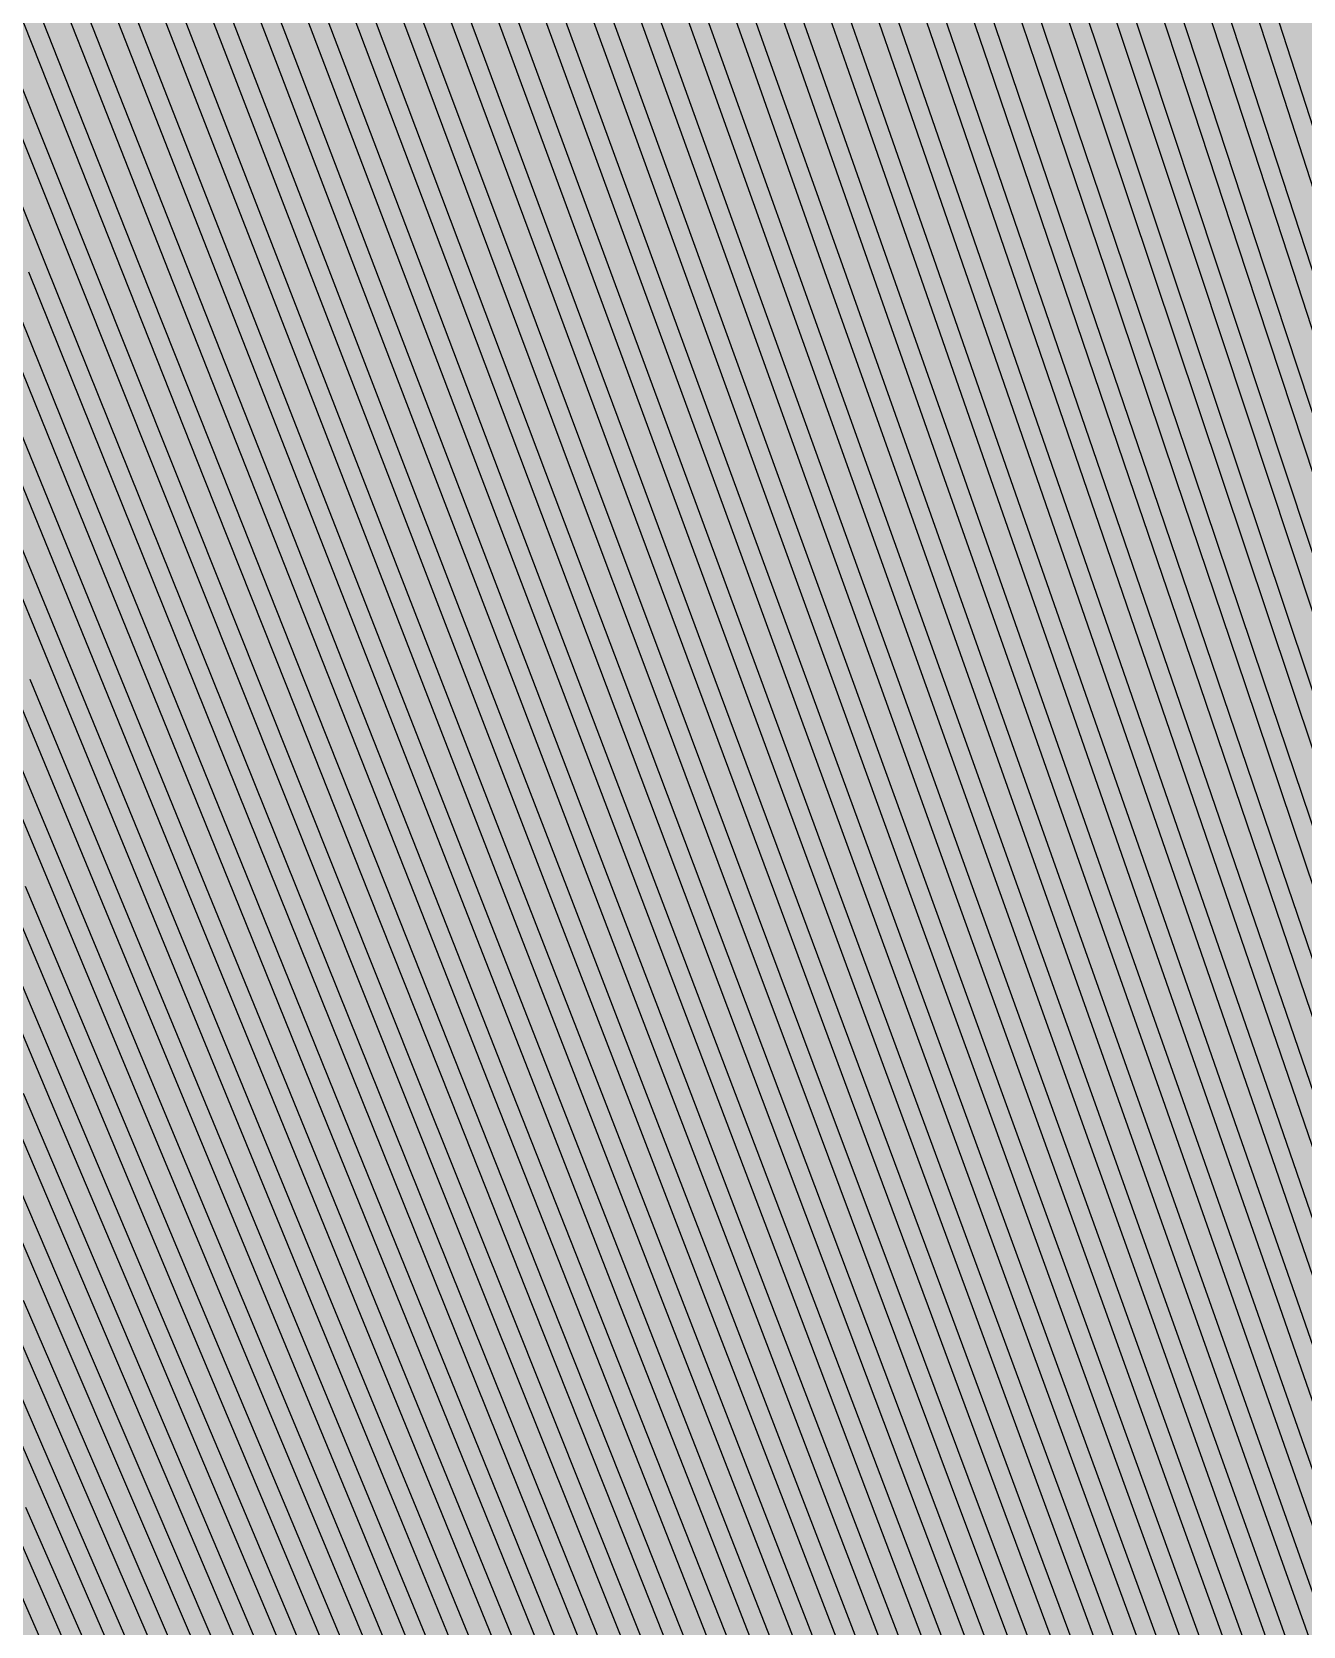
# Model space of a CAD drawing. Header units: metres. Extents: x -7231 to 10969, y -37556 to 1873.
# Drawn here: x 1142.6 to 1280.9, y -18454.5 to -18281.2 of the extents above; entities that cross this region are included whole.
import ezdxf

# ---------------------------------------------------------------- set-up
doc = ezdxf.new("R2010")
doc.units = ezdxf.units.M
for name, color, linetype in [('Metal1', 4, 'CONTINUOUS'), ('Metal2', 3, 'CONTINUOUS'), ('Polyimide', 7, 'CONTINUOUS')]:
    doc.layers.add(name, color=color, linetype=linetype)

msp = doc.modelspace()

# ---------------------------------------------------------------- hatches: boundary and pattern name
at = {"layer": 'Polyimide'}
msp.add_hatch(color=7, dxfattribs=at).paths.add_polyline_path([(4065.69, -468), (4066.67, -501.99), (4068.51, -535.99), (4071.41, -569.99), (4075.54, -603.99), (4081.04, -637.99), (4088.01, -671.99), (4096.52, -705.98), (4106.62, -739.98), (4118.33, -773.98), (4131.63, -807.98), (4146.49, -841.98), (4162.87, -875.98), (4180.68, -909.97), (4199.83, -943.97), (4220.22, -977.97), (4241.73, -1011.97), (4264.21, -1045.97), (4287.52, -1079.96), (4311.51, -1113.96), (4336.01, -1147.96), (4360.86, -1181.96), (4385.88, -1215.96), (4410.89, -1249.96), (4435.74, -1283.95), (4460.24, -1317.95), (4484.23, -1351.95), (4507.54, -1385.95), (4530.02, -1419.95), (4551.53, -1453.94), (4571.92, -1487.94), (4591.07, -1521.94), (4608.88, -1555.94), (4625.26, -1589.94), (4640.12, -1623.94), (4653.42, -1657.93), (4665.13, -1691.93), (4675.23, -1725.93), (4683.74, -1759.93), (4690.71, -1793.93), (4696.21, -1827.93), (4700.34, -1861.92), (4703.24, -1895.92), (4705.08, -1929.92), (4706.06, -1963.92), (4706.44, -1997.92), (4706.5, -2031.91), (4706.5, -4793.02), (4709.95, -4838.39), (4720.22, -4882.71), (4737.08, -4924.98), (4760.13, -4964.2), (4788.85, -4999.49), (4822.58, -5030.03), (4860.53, -5055.12), (4901.85, -5074.18), (4901.85, -5074.18), (4970.68, -5105.23), (5034.7, -5145.26), (5092.76, -5193.54), (5143.8, -5249.19), (5186.89, -5311.2), (5221.24, -5378.44), (5246.23, -5449.69), (5261.41, -5523.66), (5266.5, -5599), (5261.41, -5674.34), (5246.23, -5748.31), (5221.24, -5819.56), (5186.89, -5886.8), (5143.8, -5948.81), (5092.76, -6004.46), (5034.7, -6052.74), (4970.68, -6092.77), (4901.85, -6123.82), (4860.53, -6142.88), (4822.58, -6167.97), (4788.85, -6198.51), (4760.13, -6233.8), (4737.08, -6273.02), (4720.22, -6315.29), (4709.95, -6359.61), (4706.5, -6404.98), (4706.5, -9221.52), (4709.95, -9266.88), (4720.22, -9311.21), (4737.08, -9353.47), (4760.13, -9392.7), (4788.85, -9427.98), (4822.58, -9458.52), (4860.53, -9483.61), (4901.85, -9502.67), (4970.68, -9533.72), (5034.7, -9573.75), (5092.76, -9622.03), (5143.8, -9677.68), (5186.89, -9739.69), (5221.24, -9806.94), (5246.23, -9878.19), (5261.41, -9952.16), (5266.5, -10027.49), (5261.41, -10102.83), (5246.23, -10176.8), (5221.24, -10248.05), (5186.89, -10315.3), (5143.8, -10377.31), (5092.76, -10432.96), (5034.7, -10481.24), (4970.68, -10521.27), (4901.85, -10552.32), (4860.53, -10571.38), (4822.58, -10596.46), (4788.85, -10627), (4760.13, -10662.29), (4737.08, -10701.52), (4720.22, -10743.78), (4709.95, -10788.1), (4706.5, -10833.47), (4706.5, -13650.01), (4709.95, -13695.38), (4720.22, -13739.7), (4737.08, -13781.96), (4760.13, -13821.19), (4788.85, -13856.48), (4822.58, -13887.02), (4860.53, -13912.11), (4901.85, -13931.17), (4970.68, -13962.22), (5034.7, -14002.25), (5092.76, -14050.53), (5143.8, -14106.18), (5186.89, -14168.19), (5221.24, -14235.43), (5246.23, -14306.68), (5261.41, -14380.65), (5266.5, -14455.99), (5261.41, -14531.33), (5246.23, -14605.29), (5221.24, -14676.55), (5186.89, -14743.79), (5143.8, -14805.8), (5092.76, -14861.45), (5034.7, -14909.73), (4970.68, -14949.76), (4901.85, -14980.81), (4860.53, -14999.87), (4822.58, -15024.96), (4788.85, -15055.5), (4760.13, -15090.79), (4737.08, -15130.01), (4720.22, -15172.27), (4709.95, -15216.6), (4706.5, -15261.97), (4706.5, -15455.99), (4720.95, -15750.04), (4764.14, -16041.26), (4835.68, -16326.84), (4934.86, -16604.04), (5060.74, -16870.18), (5212.09, -17122.7), (5387.47, -17359.17), (5585.18, -17577.31), (5803.32, -17775.02), (6039.79, -17950.4), (6292.31, -18101.75), (6558.45, -18227.63), (6835.65, -18326.81), (7121.23, -18398.34), (7412.45, -18441.54), (7706.5, -18455.99), (9969.01, -18455.99), (10047.42, -18459.84), (10125.08, -18471.36), (10201.23, -18490.44), (10275.15, -18516.89), (10346.12, -18550.45), (10413.46, -18590.81), (10476.52, -18637.58), (10534.69, -18690.3), (10587.41, -18748.47), (10634.18, -18811.53), (10674.54, -18878.87), (10708.11, -18949.84), (10734.56, -19023.76), (10753.63, -19099.92), (10765.15, -19177.58), (10769.01, -19255.99), (10769.01, -20895.8), (10730.24, -20951.41), (10694.6, -21009.08), (10662.21, -21068.63), (10633.17, -21129.89), (10607.55, -21192.66), (10585.45, -21256.74), (10566.93, -21321.96), (10552.05, -21388.09), (10540.84, -21454.95), (10533.35, -21522.33), (10529.6, -21590.02), (10529.6, -21657.81), (10533.35, -21725.5), (10540.84, -21792.87), (10552.05, -21859.73), (10566.93, -21925.87), (10585.45, -21991.08), (10607.55, -22055.17), (10633.17, -22117.94), (10662.21, -22179.19), (10694.6, -22238.74), (10730.24, -22296.41), (10769.01, -22352.03), (10769.01, -32454.24), (10728.74, -32510.49), (10691.72, -32568.92), (10658.05, -32629.35), (10627.85, -32691.58), (10601.2, -32755.42), (10578.21, -32820.67), (10558.93, -32887.1), (10543.44, -32954.52), (10531.77, -33022.71), (10523.97, -33091.44), (10520.07, -33160.51), (10520.07, -33229.69), (10523.97, -33298.75), (10531.77, -33367.49), (10543.44, -33435.67), (10558.93, -33503.09), (10578.21, -33569.53), (10601.2, -33634.77), (10627.85, -33698.61), (10658.05, -33760.85), (10691.72, -33821.28), (10728.74, -33879.71), (10769.01, -33935.96), (10769.01, -36556), (10765.15, -36634.41), (10753.63, -36712.07), (10734.56, -36788.23), (10708.11, -36862.15), (10674.54, -36933.12), (10634.18, -37000.46), (10587.41, -37063.51), (10534.69, -37121.69), (10476.52, -37174.41), (10413.46, -37221.18), (10346.12, -37261.54), (10275.15, -37295.1), (10201.23, -37321.55), (10125.08, -37340.63), (10047.42, -37352.15), (9969.01, -37356), (-6231.01, -37356), (-6309.42, -37352.15), (-6387.08, -37340.63), (-6463.23, -37321.55), (-6537.15, -37295.1), (-6608.12, -37261.54), (-6675.46, -37221.18), (-6738.52, -37174.41), (-6796.69, -37121.69), (-6849.41, -37063.51), (-6896.18, -37000.46), (-6936.54, -36933.12), (-6970.11, -36862.15), (-6996.56, -36788.23), (-7015.63, -36712.07), (-7027.15, -36634.41), (-7031.01, -36556), (-7031.01, -33936), (-6990.74, -33879.75), (-6953.7, -33821.31), (-6920.03, -33760.88), (-6889.82, -33698.64), (-6863.18, -33634.8), (-6840.18, -33569.55), (-6820.9, -33503.11), (-6805.4, -33435.69), (-6793.74, -33367.49), (-6785.94, -33298.75), (-6782.03, -33229.68), (-6782.03, -33160.5), (-6785.94, -33091.43), (-6793.74, -33022.69), (-6805.4, -32954.5), (-6820.9, -32887.07), (-6840.18, -32820.63), (-6863.18, -32755.39), (-6889.82, -32691.54), (-6920.03, -32629.3), (-6953.7, -32568.87), (-6990.74, -32510.43), (-7031.01, -32454.18), (-7031.01, -22364.83), (-6990.74, -22308.58), (-6953.7, -22250.14), (-6920.03, -22189.71), (-6889.82, -22127.47), (-6863.18, -22063.62), (-6840.18, -21998.38), (-6820.9, -21931.94), (-6805.4, -21864.51), (-6793.74, -21796.32), (-6785.94, -21727.58), (-6782.03, -21658.51), (-6782.03, -21589.33), (-6785.94, -21520.26), (-6793.74, -21451.52), (-6805.4, -21383.32), (-6820.9, -21315.9), (-6840.18, -21249.46), (-6863.18, -21184.21), (-6889.82, -21120.37), (-6920.03, -21058.13), (-6953.7, -20997.7), (-6990.74, -20939.26), (-7031.01, -20883.01), (-7031.01, -19255.99), (-7027.15, -19177.58), (-7015.63, -19099.92), (-6996.56, -19023.76), (-6970.11, -18949.84), (-6936.54, -18878.87), (-6896.18, -18811.53), (-6849.41, -18748.47), (-6796.69, -18690.3), (-6738.52, -18637.58), (-6675.46, -18590.81), (-6608.12, -18550.45), (-6537.15, -18516.89), (-6463.23, -18490.44), (-6387.08, -18471.36), (-6309.42, -18459.84), (-6231.01, -18455.99), (-3968.5, -18455.99), (-3674.45, -18441.54), (-3383.23, -18398.34), (-3097.65, -18326.81), (-2820.45, -18227.63), (-2554.31, -18101.75), (-2301.79, -17950.4), (-2065.32, -17775.02), (-1847.18, -17577.31), (-1649.47, -17359.17), (-1474.09, -17122.7), (-1322.74, -16870.18), (-1196.86, -16604.04), (-1097.68, -16326.84), (-1026.14, -16041.26), (-982.95, -15750.04), (-968.5, -15455.99), (-968.5, -15261.97), (-971.95, -15216.6), (-982.22, -15172.27), (-999.08, -15130.01), (-1022.13, -15090.79), (-1050.85, -15055.5), (-1084.58, -15024.96), (-1122.53, -14999.87), (-1163.85, -14980.81), (-1232.68, -14949.76), (-1296.7, -14909.73), (-1354.76, -14861.45), (-1405.8, -14805.8), (-1448.89, -14743.79), (-1483.24, -14676.55), (-1508.23, -14605.29), (-1523.41, -14531.33), (-1528.5, -14455.99), (-1523.41, -14380.65), (-1508.23, -14306.68), (-1483.24, -14235.43), (-1448.89, -14168.19), (-1405.8, -14106.18), (-1354.76, -14050.53), (-1296.7, -14002.25), (-1232.68, -13962.22), (-1163.85, -13931.17), (-1122.53, -13912.11), (-1084.58, -13887.02), (-1050.85, -13856.48), (-1022.13, -13821.19), (-999.08, -13781.96), (-982.22, -13739.7), (-971.95, -13695.38), (-968.5, -13650.01), (-968.5, -12309.64), (-971.95, -12264.27), (-982.22, -12219.94), (-999.08, -12177.68), (-1022.13, -12138.46), (-1050.85, -12103.17), (-1084.58, -12072.63), (-1122.53, -12047.54), (-1163.85, -12028.48), (-1232.68, -11997.43), (-1296.7, -11957.4), (-1354.76, -11909.12), (-1405.8, -11853.47), (-1448.89, -11791.46), (-1483.24, -11724.22), (-1508.23, -11652.96), (-1523.41, -11579), (-1528.5, -11503.66), (-1523.41, -11428.32), (-1508.23, -11354.35), (-1483.24, -11283.1), (-1448.89, -11215.86), (-1405.8, -11153.85), (-1354.76, -11098.2), (-1296.7, -11049.92), (-1232.68, -11009.89), (-1163.85, -10978.84), (-1122.53, -10959.78), (-1084.58, -10934.69), (-1050.85, -10904.15), (-1022.13, -10868.86), (-999.08, -10829.63), (-982.22, -10787.37), (-971.95, -10743.05), (-968.5, -10697.68), (-968.5, -9357.31), (-971.95, -9311.94), (-982.22, -9267.62), (-999.08, -9225.35), (-1022.13, -9186.13), (-1050.85, -9150.84), (-1084.58, -9120.3), (-1122.53, -9095.21), (-1163.85, -9076.15), (-1163.85, -9076.15), (-1232.68, -9045.1), (-1296.7, -9005.07), (-1354.76, -8956.79), (-1405.8, -8901.14), (-1448.89, -8839.13), (-1483.24, -8771.89), (-1508.23, -8700.64), (-1523.41, -8626.67), (-1528.5, -8551.33), (-1523.41, -8475.99), (-1508.23, -8402.02), (-1483.24, -8330.77), (-1448.89, -8263.53), (-1405.8, -8201.52), (-1354.76, -8145.87), (-1296.7, -8097.59), (-1232.68, -8057.56), (-1163.85, -8026.51), (-1163.85, -8026.51), (-1122.53, -8007.45), (-1084.58, -7982.36), (-1050.85, -7951.82), (-1022.13, -7916.53), (-999.08, -7877.31), (-982.22, -7835.04), (-971.95, -7790.72), (-968.5, -7745.35), (-968.5, -6404.98), (-971.95, -6359.61), (-982.22, -6315.29), (-999.08, -6273.02), (-1022.13, -6233.8), (-1050.85, -6198.51), (-1084.58, -6167.97), (-1122.53, -6142.88), (-1163.85, -6123.82), (-1163.85, -6123.82), (-1232.68, -6092.77), (-1296.7, -6052.74), (-1354.76, -6004.46), (-1405.8, -5948.81), (-1448.89, -5886.8), (-1483.24, -5819.56), (-1508.23, -5748.31), (-1523.41, -5674.34), (-1528.5, -5599), (-1523.41, -5523.66), (-1508.23, -5449.69), (-1483.24, -5378.44), (-1448.89, -5311.2), (-1405.8, -5249.19), (-1354.76, -5193.54), (-1296.7, -5145.26), (-1232.68, -5105.23), (-1163.85, -5074.18), (-1163.85, -5074.18), (-1122.53, -5055.12), (-1084.58, -5030.03), (-1050.85, -4999.49), (-1022.13, -4964.2), (-999.08, -4924.98), (-982.22, -4882.71), (-971.95, -4838.39), (-968.5, -4793.02), (-968.5, -2031.91), (-968.44, -1997.92), (-968.06, -1963.92), (-967.05, -1929.92), (-965.18, -1895.92), (-962.22, -1861.92), (-958.01, -1827.93), (-952.41, -1793.93), (-945.31, -1759.93), (-936.64, -1725.93), (-926.35, -1691.93), (-914.43, -1657.93), (-900.88, -1623.94), (-885.74, -1589.94), (-869.05, -1555.94), (-850.91, -1521.94), (-831.4, -1487.94), (-810.63, -1453.94), (-788.72, -1419.95), (-765.82, -1385.95), (-742.07, -1351.95), (-717.63, -1317.95), (-692.67, -1283.95), (-667.36, -1249.96), (-641.88, -1215.96), (-616.39, -1181.96), (-591.08, -1147.96), (-566.12, -1113.96), (-541.68, -1079.96), (-517.93, -1045.97), (-495.03, -1011.97), (-473.12, -977.97), (-452.35, -943.97), (-432.84, -909.97), (-414.7, -875.98), (-398.01, -841.98), (-382.87, -807.98), (-369.32, -773.98), (-357.4, -739.98), (-347.11, -705.98), (-338.44, -671.99), (-331.34, -637.99), (-325.74, -603.99), (-321.53, -569.99), (-318.57, -535.99), (-316.7, -501.99), (-315.69, -468), (-315.31, -434), (-315.25, -400), (-315.25, 401), (-315.25, 451), (-315.25, 1644), (-270.25, 1644), (-270.03, 1637.13), (-269.35, 1630.29), (-268.23, 1623.52), (-266.67, 1616.82), (-264.68, 1610.25), (-262.26, 1603.82), (-259.42, 1597.56), (-256.18, 1591.5), (-252.55, 1585.67), (-248.55, 1580.08), (-244.19, 1574.77), (-239.5, 1569.75), (-234.48, 1565.06), (-229.17, 1560.7), (-223.58, 1556.7), (-217.75, 1553.07), (-211.69, 1549.83), (-205.43, 1546.99), (-199, 1544.57), (-192.43, 1542.58), (-185.73, 1541.02), (-178.96, 1539.9), (-172.12, 1539.22), (-165.25, 1539), (-158.38, 1539.22), (-151.54, 1539.9), (-144.77, 1541.02), (-138.07, 1542.58), (-131.5, 1544.57), (-125.07, 1546.99), (-118.81, 1549.83), (-112.75, 1553.07), (-106.92, 1556.7), (-101.33, 1560.7), (-96.02, 1565.06), (-91, 1569.75), (-86.31, 1574.77), (-81.95, 1580.08), (-77.95, 1585.67), (-74.32, 1591.5), (-71.08, 1597.56), (-68.24, 1603.82), (-65.82, 1610.25), (-63.83, 1616.82), (-62.27, 1623.52), (-61.15, 1630.29), (-60.47, 1637.13), (-60.25, 1644), (1853, 1644), (1853, 1573), (3815.25, 1573), (3815.46, 1579.54), (3816.11, 1586.05), (3817.17, 1592.51), (3818.66, 1598.88), (3820.56, 1605.14), (3822.86, 1611.27), (3825.56, 1617.23), (3828.65, 1623), (3832.1, 1628.56), (3835.91, 1633.88), (3840.07, 1638.93), (3844.54, 1643.71), (3849.32, 1648.18), (3854.37, 1652.34), (3859.69, 1656.15), (3865.25, 1659.6), (3871.02, 1662.69), (3876.98, 1665.39), (3883.11, 1667.69), (3889.37, 1669.59), (3895.74, 1671.08), (3902.2, 1672.14), (3908.71, 1672.79), (3915.25, 1673), (3921.79, 1672.79), (3928.3, 1672.14), (3934.76, 1671.08), (3941.13, 1669.59), (3947.39, 1667.69), (3953.52, 1665.39), (3959.48, 1662.69), (3965.25, 1659.6), (3970.81, 1656.15), (3976.13, 1652.34), (3981.18, 1648.18), (3985.96, 1643.71), (3990.43, 1638.93), (3994.59, 1633.88), (3998.4, 1628.56), (4001.85, 1623), (4004.94, 1617.23), (4007.64, 1611.27), (4009.94, 1605.14), (4011.84, 1598.88), (4013.33, 1592.51), (4014.39, 1586.05), (4015.04, 1579.54), (4015.25, 1573), (4065.25, 1573), (4065.25, 451), (4065.25, 401), (4065.25, -400), (4065.31, -434), (4065.69, -468)])

# ---------------------------------------------------------------- linework, layer by layer
at = {"layer": 'Metal1'}
for points in [[(1312.61, -18464.76), (1305.01, -18442.26), (1297.42, -18419.76), (1289.82, -18397.26), (1282.22, -18374.76), (1274.63, -18352.26), (1267.03, -18329.76), (1259.44, -18307.25), (1251.84, -18284.75), (1244.24, -18262.25), (1236.65, -18239.75), (1229.05, -18217.25), (1221.46, -18194.75), (1213.86, -18172.25), (1206.26, -18149.75), (1198.67, -18127.25), (1191.07, -18104.75), (1183.47, -18082.25), (1175.88, -18059.75), (1168.28, -18037.25), (1160.69, -18014.75), (1153.09, -17992.25), (1145.49, -17969.74), (1137.9, -17947.24)], [(1139.79, -17946.6), (1147.39, -17969.11), (1154.99, -17991.61), (1162.58, -18014.11), (1170.18, -18036.61), (1177.77, -18059.11), (1185.37, -18081.61), (1192.97, -18104.11), (1200.56, -18126.61), (1208.16, -18149.11), (1215.75, -18171.61), (1223.35, -18194.11), (1230.95, -18216.61), (1238.54, -18239.11), (1246.14, -18261.61), (1253.74, -18284.11), (1261.33, -18306.62), (1268.93, -18329.12), (1276.52, -18351.62), (1284.12, -18374.12), (1291.72, -18396.62), (1299.31, -18419.12), (1306.91, -18441.62), (1314.5, -18464.12)], [(1135.29, -17969.1), (1143.02, -17991.6), (1150.74, -18014.1), (1158.46, -18036.6), (1166.19, -18059.1), (1173.91, -18081.6), (1181.63, -18104.1), (1189.36, -18126.61), (1197.08, -18149.11), (1204.8, -18171.61), (1212.53, -18194.11), (1220.25, -18216.61), (1227.97, -18239.11), (1235.7, -18261.61), (1243.42, -18284.11), (1251.14, -18306.61), (1258.87, -18329.11), (1266.59, -18351.61), (1274.31, -18374.11), (1282.04, -18396.61), (1289.76, -18419.11), (1297.48, -18441.61), (1305.21, -18464.12)], [(1303.31, -18464.76), (1295.59, -18442.26), (1287.87, -18419.76), (1280.14, -18397.26), (1272.42, -18374.76), (1264.7, -18352.26), (1256.98, -18329.76), (1249.25, -18307.26), (1241.53, -18284.76), (1233.81, -18262.26), (1226.08, -18239.76), (1218.36, -18217.26), (1210.64, -18194.76), (1202.91, -18172.26), (1195.19, -18149.76), (1187.47, -18127.25), (1179.74, -18104.75), (1172.02, -18082.25), (1164.3, -18059.75), (1156.57, -18037.25), (1148.85, -18014.75), (1141.13, -17992.25)], [(1321.9, -18464.75), (1314.43, -18442.25), (1306.97, -18419.75), (1299.5, -18397.25), (1292.03, -18374.75), (1284.56, -18352.25), (1277.09, -18329.75), (1269.62, -18307.25), (1262.15, -18284.75), (1254.68, -18262.25), (1247.21, -18239.75), (1239.74, -18217.25), (1232.28, -18194.75), (1224.81, -18172.25), (1217.34, -18149.75), (1209.87, -18127.24), (1202.4, -18104.74), (1194.93, -18082.24), (1187.46, -18059.74), (1179.99, -18037.24), (1172.52, -18014.74), (1165.05, -17992.24)], [(1331.2, -18464.75), (1323.86, -18442.25), (1316.51, -18419.75), (1309.17, -18397.25), (1301.83, -18374.75), (1294.49, -18352.25), (1287.15, -18329.75), (1279.81, -18307.25), (1272.46, -18284.74), (1265.12, -18262.24), (1257.78, -18239.74), (1250.44, -18217.24), (1243.1, -18194.74), (1235.75, -18172.24), (1228.41, -18149.74), (1221.07, -18127.24), (1213.73, -18104.74), (1206.39, -18082.24), (1199.04, -18059.74), (1191.7, -18037.24), (1184.36, -18014.74), (1177.02, -17992.24)], [(1294.02, -18464.77), (1286.17, -18442.27), (1278.32, -18419.77), (1270.47, -18397.27), (1262.62, -18374.77), (1254.77, -18352.27), (1246.92, -18329.77), (1239.07, -18307.26), (1231.22, -18284.76), (1223.37, -18262.26), (1215.52, -18239.76), (1207.67, -18217.26), (1199.82, -18194.76), (1191.97, -18172.26), (1184.11, -18149.76), (1176.26, -18127.26), (1168.41, -18104.76), (1160.56, -18082.26), (1152.71, -18059.76), (1144.86, -18037.26), (1137.01, -18014.76)], [(1138.9, -18014.1), (1146.75, -18036.6), (1154.6, -18059.1), (1162.45, -18081.6), (1170.3, -18104.1), (1178.15, -18126.6), (1186, -18149.1), (1193.85, -18171.6), (1201.7, -18194.1), (1209.55, -18216.6), (1217.4, -18239.1), (1225.25, -18261.6), (1233.11, -18284.11), (1240.96, -18306.61), (1248.81, -18329.11), (1256.66, -18351.61), (1264.51, -18374.11), (1272.36, -18396.61), (1280.21, -18419.11), (1288.06, -18441.61), (1295.91, -18464.11)], [(1174.42, -18014.11), (1181.89, -18036.61), (1189.36, -18059.11), (1196.83, -18081.61), (1204.3, -18104.11), (1211.77, -18126.61), (1219.24, -18149.12), (1226.7, -18171.62), (1234.17, -18194.12), (1241.64, -18216.62), (1249.11, -18239.12), (1256.58, -18261.62), (1264.05, -18284.12), (1271.52, -18306.62), (1278.99, -18329.12), (1286.46, -18351.62), (1293.93, -18374.12), (1301.39, -18396.62), (1308.86, -18419.12), (1316.33, -18441.62), (1323.8, -18464.12)], [(1186.26, -18014.12), (1193.6, -18036.62), (1200.95, -18059.12), (1208.29, -18081.62), (1215.63, -18104.12), (1222.97, -18126.62), (1230.31, -18149.12), (1237.66, -18171.62), (1245, -18194.12), (1252.34, -18216.62), (1259.68, -18239.12), (1267.02, -18261.62), (1274.36, -18284.12), (1281.71, -18306.62), (1289.05, -18329.13), (1296.39, -18351.63), (1303.73, -18374.13), (1311.07, -18396.63), (1318.42, -18419.13), (1325.76, -18441.63), (1333.1, -18464.13)], [(1135.04, -18036.59), (1143.02, -18059.09), (1150.99, -18081.59), (1158.97, -18104.09), (1166.95, -18126.6), (1174.93, -18149.1), (1182.9, -18171.6), (1190.88, -18194.1), (1198.86, -18216.6), (1206.84, -18239.1), (1214.81, -18261.6), (1222.79, -18284.1), (1230.77, -18306.6), (1238.75, -18329.1), (1246.72, -18351.6), (1254.7, -18374.1), (1262.68, -18396.6), (1270.66, -18419.1), (1278.63, -18441.61), (1286.61, -18464.11)], [(1284.73, -18464.77), (1276.75, -18442.27), (1268.77, -18419.77), (1260.79, -18397.27), (1252.82, -18374.77), (1244.84, -18352.27), (1236.86, -18329.77), (1228.88, -18307.27), (1220.91, -18284.77), (1212.93, -18262.27), (1204.95, -18239.77), (1196.97, -18217.27), (1189, -18194.77), (1181.02, -18172.27), (1173.04, -18149.76), (1165.06, -18127.26), (1157.09, -18104.76), (1149.11, -18082.26), (1141.13, -18059.76)], [(1275.43, -18464.78), (1267.33, -18442.28), (1259.22, -18419.78), (1251.12, -18397.28), (1243.01, -18374.78), (1234.91, -18352.28), (1226.8, -18329.77), (1218.7, -18307.27), (1210.59, -18284.77), (1202.49, -18262.27), (1194.38, -18239.77), (1186.28, -18217.27), (1178.18, -18194.77), (1170.07, -18172.27), (1161.97, -18149.77), (1153.86, -18127.27), (1145.76, -18104.77), (1137.65, -18082.27)], [(1139.53, -18081.59), (1147.64, -18104.09), (1155.74, -18126.59), (1163.85, -18149.09), (1171.95, -18171.59), (1180.06, -18194.09), (1188.16, -18216.59), (1196.27, -18239.09), (1204.37, -18261.59), (1212.48, -18284.1), (1220.58, -18306.6), (1228.68, -18329.1), (1236.79, -18351.6), (1244.89, -18374.1), (1253, -18396.6), (1261.1, -18419.1), (1269.21, -18441.6), (1277.31, -18464.1)], [(1266.14, -18464.78), (1257.91, -18442.28), (1249.67, -18419.78), (1241.44, -18397.28), (1233.21, -18374.78), (1224.98, -18352.28), (1216.75, -18329.78), (1208.51, -18307.28), (1200.28, -18284.78), (1192.05, -18262.28), (1183.82, -18239.78), (1175.59, -18217.28), (1167.36, -18194.78), (1159.12, -18172.27), (1150.89, -18149.77), (1142.66, -18127.27), (1134.43, -18104.77)], [(1136.31, -18104.09), (1144.54, -18126.59), (1152.77, -18149.09), (1161, -18171.59), (1169.23, -18194.09), (1177.47, -18216.59), (1185.7, -18239.09), (1193.93, -18261.59), (1202.16, -18284.09), (1210.39, -18306.59), (1218.62, -18329.09), (1226.86, -18351.59), (1235.09, -18374.09), (1243.32, -18396.59), (1251.55, -18419.09), (1259.78, -18441.6), (1268.02, -18464.1)], [(1256.84, -18464.79), (1248.48, -18442.29), (1240.12, -18419.79), (1231.77, -18397.29), (1223.41, -18374.79), (1215.05, -18352.28), (1206.69, -18329.78), (1198.33, -18307.28), (1189.97, -18284.78), (1181.61, -18262.28), (1173.25, -18239.78), (1164.89, -18217.28), (1156.54, -18194.78), (1148.18, -18172.28), (1139.82, -18149.78)], [(1141.69, -18149.08), (1150.05, -18171.58), (1158.41, -18194.08), (1166.77, -18216.58), (1175.13, -18239.08), (1183.49, -18261.59), (1191.85, -18284.09), (1200.2, -18306.59), (1208.56, -18329.09), (1216.92, -18351.59), (1225.28, -18374.09), (1233.64, -18396.59), (1242, -18419.09), (1250.36, -18441.59), (1258.72, -18464.09)], [(1247.55, -18464.79), (1239.06, -18442.29), (1230.58, -18419.79), (1222.09, -18397.29), (1213.6, -18374.79), (1205.12, -18352.29), (1196.63, -18329.79), (1188.15, -18307.29), (1179.66, -18284.79), (1171.17, -18262.29), (1162.69, -18239.79), (1154.2, -18217.29), (1145.72, -18194.78), (1137.23, -18172.28)], [(1139.1, -18171.58), (1147.59, -18194.08), (1156.07, -18216.58), (1164.56, -18239.08), (1173.04, -18261.58), (1181.53, -18284.08), (1190.02, -18306.58), (1198.5, -18329.08), (1206.99, -18351.58), (1215.48, -18374.08), (1223.96, -18396.58), (1232.45, -18419.09), (1240.93, -18441.59), (1249.42, -18464.09)], [(1238.25, -18464.8), (1229.64, -18442.3), (1221.03, -18419.8), (1212.41, -18397.3), (1203.8, -18374.79), (1195.19, -18352.29), (1186.57, -18329.79), (1177.96, -18307.29), (1169.35, -18284.79), (1160.74, -18262.29), (1152.12, -18239.79), (1143.51, -18217.29), (1134.9, -18194.79)], [(1136.76, -18194.07), (1145.38, -18216.57), (1153.99, -18239.08), (1162.6, -18261.58), (1171.22, -18284.08), (1179.83, -18306.58), (1188.44, -18329.08), (1197.06, -18351.58), (1205.67, -18374.08), (1214.28, -18396.58), (1222.9, -18419.08), (1231.51, -18441.58), (1240.12, -18464.08)], [(1134.68, -18216.57), (1143.42, -18239.07), (1152.16, -18261.57), (1160.9, -18284.07), (1169.64, -18306.57), (1178.38, -18329.07), (1187.12, -18351.57), (1195.86, -18374.08), (1204.6, -18396.58), (1213.34, -18419.08), (1222.08, -18441.58), (1230.82, -18464.08)], [(1228.96, -18464.8), (1220.22, -18442.3), (1211.48, -18419.8), (1202.74, -18397.3), (1194, -18374.8), (1185.26, -18352.3), (1176.52, -18329.8), (1167.78, -18307.3), (1159.04, -18284.8), (1150.3, -18262.3), (1141.56, -18239.8)], [(1141.72, -18261.57), (1150.59, -18284.07), (1159.45, -18306.57), (1168.32, -18329.07), (1177.19, -18351.57), (1186.06, -18374.07), (1194.92, -18396.57), (1203.79, -18419.07), (1212.66, -18441.57), (1221.53, -18464.07)], [(1219.66, -18464.81), (1210.8, -18442.31), (1201.93, -18419.81), (1193.06, -18397.3), (1184.2, -18374.8), (1175.33, -18352.3), (1166.46, -18329.8), (1157.59, -18307.3), (1148.73, -18284.8), (1139.86, -18262.3)], [(1140.27, -18284.06), (1149.27, -18306.56), (1158.26, -18329.06), (1167.25, -18351.57), (1176.25, -18374.07), (1185.24, -18396.57), (1194.24, -18419.07), (1203.23, -18441.57), (1212.23, -18464.07)], [(1210.37, -18464.81), (1201.38, -18442.31), (1192.38, -18419.81), (1183.39, -18397.31), (1174.39, -18374.81), (1165.4, -18352.31), (1156.4, -18329.81), (1147.41, -18307.31), (1138.41, -18284.81)], [(1139.08, -18306.56), (1148.2, -18329.06), (1157.32, -18351.56), (1166.44, -18374.06), (1175.56, -18396.56), (1184.69, -18419.06), (1193.81, -18441.56), (1202.93, -18464.06), (1212.05, -18486.56), (1221.17, -18509.07), (1230.29, -18531.57), (1239.42, -18554.07), (1248.54, -18576.57), (1257.66, -18599.07), (1266.78, -18621.57), (1275.9, -18644.07), (1285.03, -18666.57), (1290.78, -18680.78), (1294.92, -18698.29), (1295.29, -18702.89), (1295.64, -18711.91), (1296.01, -18720.96), (1296.75, -19211.94), (1296.75, -30143.72)], [(1293.25, -30142.27), (1293.25, -19211.94), (1293.99, -18721), (1293.64, -18711.99), (1293.29, -18703.01), (1292.94, -18698.6), (1288.87, -18681.38), (1283.17, -18667.32), (1274.05, -18644.82), (1264.93, -18622.32), (1255.81, -18599.82), (1246.68, -18577.32), (1237.56, -18554.82), (1228.44, -18532.32), (1219.32, -18509.82), (1210.2, -18487.32), (1201.08, -18464.82), (1191.95, -18442.31), (1182.83, -18419.81), (1173.71, -18397.31), (1164.59, -18374.81), (1155.47, -18352.31), (1146.35, -18329.81), (1137.22, -18307.31)], [(1138.14, -18329.06), (1147.39, -18351.56), (1156.64, -18374.06), (1165.89, -18396.56), (1175.13, -18419.06), (1184.38, -18441.56), (1193.63, -18464.06), (1202.88, -18486.56), (1212.13, -18509.06), (1221.38, -18531.56), (1230.63, -18554.06), (1239.88, -18576.56), (1249.12, -18599.06), (1258.37, -18621.56), (1267.62, -18644.07), (1276.87, -18666.57), (1282.72, -18680.79), (1286.91, -18698.29), (1287.28, -18702.89), (1287.64, -18711.91), (1288.01, -18720.96), (1288.75, -19211.94), (1288.75, -30135.72)], [(1285.25, -30134.27), (1285.25, -19211.94), (1285.99, -18721), (1285.64, -18711.99), (1285.28, -18703.01), (1284.93, -18698.6), (1280.81, -18681.4), (1275.02, -18667.33), (1265.77, -18644.83), (1256.52, -18622.32), (1247.28, -18599.82), (1238.03, -18577.32), (1228.78, -18554.82), (1219.53, -18532.32), (1210.28, -18509.82), (1201.03, -18487.32), (1191.78, -18464.82), (1182.53, -18442.32), (1173.28, -18419.82), (1164.04, -18397.32), (1154.79, -18374.82), (1145.54, -18352.32), (1136.29, -18329.82)], [(1137.45, -18351.55), (1146.83, -18374.05), (1156.21, -18396.55), (1165.58, -18419.05), (1174.96, -18441.55), (1184.33, -18464.06), (1193.71, -18486.56), (1203.09, -18509.06), (1212.46, -18531.56), (1221.84, -18554.06), (1231.21, -18576.56), (1240.59, -18599.06), (1249.97, -18621.56), (1259.34, -18644.06), (1268.72, -18666.56), (1274.65, -18680.8), (1278.89, -18698.29), (1279.27, -18702.89), (1279.63, -18711.91), (1280.01, -18720.96), (1280.75, -19211.94), (1280.75, -30127.72)], [(1277.25, -30126.27), (1277.25, -19211.94), (1277.99, -18721), (1277.63, -18711.99), (1277.27, -18703.01), (1276.91, -18698.61), (1272.74, -18681.42), (1266.87, -18667.33), (1257.5, -18644.83), (1248.12, -18622.33), (1238.74, -18599.83), (1229.37, -18577.33), (1219.99, -18554.83), (1210.62, -18532.33), (1201.24, -18509.83), (1191.86, -18487.33), (1182.49, -18464.82), (1173.11, -18442.32), (1163.74, -18419.82), (1154.36, -18397.32), (1144.98, -18374.82), (1135.61, -18352.32)], [(1137.02, -18374.05), (1146.53, -18396.55), (1156.03, -18419.05), (1165.53, -18441.55), (1175.04, -18464.05), (1184.54, -18486.55), (1194.04, -18509.05), (1203.55, -18531.55), (1213.05, -18554.05), (1222.55, -18576.55), (1232.05, -18599.05), (1241.56, -18621.56), (1251.06, -18644.06), (1260.56, -18666.56), (1266.58, -18680.81), (1270.88, -18698.29), (1271.26, -18702.89), (1271.63, -18711.91), (1272.01, -18720.96), (1272.75, -19211.94), (1272.75, -30119.72)], [(1269.25, -30118.27), (1269.25, -19211.94), (1269.99, -18721), (1269.63, -18711.99), (1269.26, -18703.01), (1268.9, -18698.61), (1264.68, -18681.44), (1258.72, -18667.34), (1249.22, -18644.83), (1239.72, -18622.33), (1230.21, -18599.83), (1220.71, -18577.33), (1211.21, -18554.83), (1201.7, -18532.33), (1192.2, -18509.83), (1182.7, -18487.33), (1173.19, -18464.83), (1163.69, -18442.33), (1154.19, -18419.83), (1144.68, -18397.33), (1135.18, -18374.83)], [(1136.85, -18396.54), (1146.48, -18419.05), (1156.11, -18441.55), (1165.74, -18464.05), (1175.37, -18486.55), (1185, -18509.05), (1194.63, -18531.55), (1204.26, -18554.05), (1213.89, -18576.55), (1223.52, -18599.05), (1233.15, -18621.55), (1242.78, -18644.05), (1252.41, -18666.55), (1258.52, -18680.82), (1262.86, -18698.28), (1263.25, -18702.88), (1263.62, -18711.91), (1264.01, -18720.96), (1264.75, -19211.94), (1264.75, -30111.72)], [(1261.25, -30110.27), (1261.25, -19211.94), (1261.99, -18721), (1261.62, -18711.99), (1261.25, -18703.01), (1260.88, -18698.61), (1256.62, -18681.46), (1250.57, -18667.34), (1240.94, -18644.84), (1231.31, -18622.34), (1221.68, -18599.84), (1212.05, -18577.34), (1202.42, -18554.84), (1192.79, -18532.34), (1183.16, -18509.83), (1173.53, -18487.33), (1163.9, -18464.83), (1154.27, -18442.33), (1144.64, -18419.83), (1135.01, -18397.33)], [(1136.93, -18419.04), (1146.68, -18441.54), (1156.44, -18464.04), (1166.2, -18486.54), (1175.95, -18509.04), (1185.71, -18531.54), (1195.47, -18554.04), (1205.23, -18576.55), (1214.98, -18599.05), (1224.74, -18621.55), (1234.5, -18644.05), (1244.26, -18666.55), (1250.45, -18680.84), (1254.85, -18698.28), (1255.24, -18702.88), (1255.62, -18711.91), (1256.01, -18720.96), (1256.75, -19211.94), (1256.75, -30103.72)], [(1253.25, -30102.27), (1253.25, -19211.94), (1253.99, -18721), (1253.62, -18711.99), (1253.24, -18703.01), (1252.87, -18698.61), (1248.55, -18681.48), (1242.42, -18667.34), (1232.66, -18644.84), (1222.91, -18622.34), (1213.15, -18599.84), (1203.39, -18577.34), (1193.63, -18554.84), (1183.88, -18532.34), (1174.12, -18509.84), (1164.36, -18487.34), (1154.6, -18464.84), (1144.85, -18442.34), (1135.09, -18419.84)], [(1137.26, -18441.54), (1147.14, -18464.04), (1157.03, -18486.54), (1166.91, -18509.04), (1176.8, -18531.54), (1186.68, -18554.04), (1196.56, -18576.54), (1206.45, -18599.04), (1216.33, -18621.54), (1226.22, -18644.04), (1236.1, -18666.54), (1242.39, -18680.85), (1246.83, -18698.28), (1247.23, -18702.88), (1247.61, -18711.9), (1248.01, -18720.96), (1248.75, -19211.94), (1248.75, -30095.72)]]:
    msp.add_lwpolyline(points, dxfattribs=at)
at = {"layer": 'Metal2'}
for points in [[(1307.96, -18464.76), (1300.3, -18442.26), (1292.64, -18419.76), (1284.98, -18397.26), (1277.32, -18374.76), (1269.66, -18352.26), (1262, -18329.76), (1254.34, -18307.26), (1246.68, -18284.76), (1239.02, -18262.26), (1231.36, -18239.76), (1223.71, -18217.25), (1216.05, -18194.75), (1208.39, -18172.25), (1200.73, -18149.75), (1193.07, -18127.25), (1185.41, -18104.75), (1177.75, -18082.25), (1170.09, -18059.75), (1162.43, -18037.25), (1154.77, -18014.75), (1147.11, -17992.25), (1139.45, -17969.75)], [(1141.34, -17969.1), (1149, -17991.6), (1156.66, -18014.1), (1164.32, -18036.6), (1171.98, -18059.11), (1179.64, -18081.61), (1187.3, -18104.11), (1194.96, -18126.61), (1202.62, -18149.11), (1210.28, -18171.61), (1217.94, -18194.11), (1225.6, -18216.61), (1233.26, -18239.11), (1240.92, -18261.61), (1248.58, -18284.11), (1256.24, -18306.61), (1263.9, -18329.11), (1271.56, -18351.61), (1279.22, -18374.11), (1286.88, -18396.62), (1294.54, -18419.12), (1302.2, -18441.62), (1309.86, -18464.12)], [(1298.67, -18464.77), (1290.88, -18442.27), (1283.09, -18419.77), (1275.31, -18397.26), (1267.52, -18374.76), (1259.73, -18352.26), (1251.95, -18329.76), (1244.16, -18307.26), (1236.37, -18284.76), (1228.59, -18262.26), (1220.8, -18239.76), (1213.01, -18217.26), (1205.23, -18194.76), (1197.44, -18172.26), (1189.65, -18149.76), (1181.87, -18127.26), (1174.08, -18104.76), (1166.29, -18082.26), (1158.5, -18059.75), (1150.72, -18037.25), (1142.93, -18014.75), (1135.14, -17992.25)], [(1137.03, -17991.6), (1144.82, -18014.1), (1152.61, -18036.6), (1160.39, -18059.1), (1168.18, -18081.6), (1175.97, -18104.1), (1183.76, -18126.6), (1191.54, -18149.1), (1199.33, -18171.6), (1207.12, -18194.1), (1214.9, -18216.61), (1222.69, -18239.11), (1230.48, -18261.61), (1238.26, -18284.11), (1246.05, -18306.61), (1253.84, -18329.11), (1261.62, -18351.61), (1269.41, -18374.11), (1277.2, -18396.61), (1284.98, -18419.11), (1292.77, -18441.61), (1300.56, -18464.11)], [(1317.26, -18464.76), (1309.72, -18442.26), (1302.19, -18419.76), (1294.66, -18397.26), (1287.13, -18374.75), (1279.59, -18352.25), (1272.06, -18329.75), (1264.53, -18307.25), (1257, -18284.75), (1249.46, -18262.25), (1241.93, -18239.75), (1234.4, -18217.25), (1226.87, -18194.75), (1219.33, -18172.25), (1211.8, -18149.75), (1204.27, -18127.25), (1196.74, -18104.75), (1189.2, -18082.25), (1181.67, -18059.75), (1174.14, -18037.24), (1166.61, -18014.74), (1159.07, -17992.24)], [(1326.55, -18464.75), (1319.15, -18442.25), (1311.74, -18419.75), (1304.33, -18397.25), (1296.93, -18374.75), (1289.52, -18352.25), (1282.12, -18329.75), (1274.71, -18307.25), (1267.31, -18284.75), (1259.9, -18262.25), (1252.5, -18239.75), (1245.09, -18217.25), (1237.69, -18194.74), (1230.28, -18172.24), (1222.87, -18149.74), (1215.47, -18127.24), (1208.06, -18104.74), (1200.66, -18082.24), (1193.25, -18059.74), (1185.85, -18037.24), (1178.44, -18014.74), (1171.04, -17992.24)], [(1335.85, -18464.75), (1328.57, -18442.25), (1321.29, -18419.75), (1314.01, -18397.25), (1306.73, -18374.74), (1299.45, -18352.24), (1292.18, -18329.74), (1284.9, -18307.24), (1277.62, -18284.74), (1270.34, -18262.24), (1263.06, -18239.74), (1255.78, -18217.24), (1248.51, -18194.74), (1241.23, -18172.24), (1233.95, -18149.74), (1226.67, -18127.24), (1219.39, -18104.74), (1212.11, -18082.24), (1204.84, -18059.74), (1197.56, -18037.23), (1190.28, -18014.73), (1183, -17992.23)], [(1168.5, -18014.11), (1176.03, -18036.61), (1183.57, -18059.11), (1191.1, -18081.61), (1198.63, -18104.11), (1206.16, -18126.61), (1213.7, -18149.11), (1221.23, -18171.61), (1228.76, -18194.11), (1236.29, -18216.61), (1243.83, -18239.12), (1251.36, -18261.62), (1258.89, -18284.12), (1266.42, -18306.62), (1273.96, -18329.12), (1281.49, -18351.62), (1289.02, -18374.12), (1296.56, -18396.62), (1304.09, -18419.12), (1311.62, -18441.62), (1319.15, -18464.12)], [(1180.34, -18014.11), (1187.75, -18036.61), (1195.15, -18059.12), (1202.56, -18081.62), (1209.96, -18104.12), (1217.37, -18126.62), (1224.77, -18149.12), (1232.18, -18171.62), (1239.59, -18194.12), (1246.99, -18216.62), (1254.4, -18239.12), (1261.8, -18261.62), (1269.21, -18284.12), (1276.61, -18306.62), (1284.02, -18329.12), (1291.42, -18351.62), (1298.83, -18374.12), (1306.23, -18396.63), (1313.64, -18419.13), (1321.05, -18441.63), (1328.45, -18464.13)], [(1192.18, -18014.12), (1199.46, -18036.62), (1206.74, -18059.12), (1214.02, -18081.62), (1221.3, -18104.12), (1228.57, -18126.62), (1235.85, -18149.12), (1243.13, -18171.62), (1250.41, -18194.12), (1257.69, -18216.62), (1264.97, -18239.13), (1272.24, -18261.63), (1279.52, -18284.13), (1286.8, -18306.63), (1294.08, -18329.13), (1301.36, -18351.63), (1308.64, -18374.13), (1315.91, -18396.63), (1323.19, -18419.13), (1330.47, -18441.63), (1337.75, -18464.13)], [(1289.37, -18464.77), (1281.46, -18442.27), (1273.54, -18419.77), (1265.63, -18397.27), (1257.72, -18374.77), (1249.8, -18352.27), (1241.89, -18329.77), (1233.98, -18307.27), (1226.06, -18284.77), (1218.15, -18262.27), (1210.23, -18239.76), (1202.32, -18217.26), (1194.41, -18194.76), (1186.49, -18172.26), (1178.58, -18149.76), (1170.66, -18127.26), (1162.75, -18104.76), (1154.84, -18082.26), (1146.92, -18059.76), (1139.01, -18037.26)], [(1140.89, -18036.6), (1148.81, -18059.1), (1156.72, -18081.6), (1164.64, -18104.1), (1172.55, -18126.6), (1180.46, -18149.1), (1188.38, -18171.6), (1196.29, -18194.1), (1204.21, -18216.6), (1212.12, -18239.1), (1220.03, -18261.6), (1227.95, -18284.1), (1235.86, -18306.6), (1243.78, -18329.1), (1251.69, -18351.6), (1259.6, -18374.11), (1267.52, -18396.61), (1275.43, -18419.11), (1283.35, -18441.61), (1291.26, -18464.11)], [(1280.08, -18464.78), (1272.04, -18442.28), (1264, -18419.78), (1255.96, -18397.27), (1247.91, -18374.77), (1239.87, -18352.27), (1231.83, -18329.77), (1223.79, -18307.27), (1215.75, -18284.77), (1207.71, -18262.27), (1199.67, -18239.77), (1191.63, -18217.27), (1183.59, -18194.77), (1175.54, -18172.27), (1167.5, -18149.77), (1159.46, -18127.27), (1151.42, -18104.77), (1143.38, -18082.26), (1135.34, -18059.76)], [(1137.22, -18059.09), (1145.26, -18081.59), (1153.3, -18104.09), (1161.35, -18126.59), (1169.39, -18149.09), (1177.43, -18171.59), (1185.47, -18194.1), (1193.51, -18216.6), (1201.55, -18239.1), (1209.59, -18261.6), (1217.63, -18284.1), (1225.67, -18306.6), (1233.72, -18329.1), (1241.76, -18351.6), (1249.8, -18374.1), (1257.84, -18396.6), (1265.88, -18419.1), (1273.92, -18441.6), (1281.96, -18464.1)], [(1270.78, -18464.78), (1262.62, -18442.28), (1254.45, -18419.78), (1246.28, -18397.28), (1238.11, -18374.78), (1229.94, -18352.28), (1221.77, -18329.78), (1213.61, -18307.28), (1205.44, -18284.78), (1197.27, -18262.27), (1189.1, -18239.77), (1180.93, -18217.27), (1172.77, -18194.77), (1164.6, -18172.27), (1156.43, -18149.77), (1148.26, -18127.27), (1140.09, -18104.77)], [(1141.97, -18104.09), (1150.14, -18126.59), (1158.31, -18149.09), (1166.48, -18171.59), (1174.65, -18194.09), (1182.81, -18216.59), (1190.98, -18239.09), (1199.15, -18261.59), (1207.32, -18284.09), (1215.49, -18306.59), (1223.65, -18329.09), (1231.82, -18351.6), (1239.99, -18374.1), (1248.16, -18396.6), (1256.33, -18419.1), (1264.5, -18441.6), (1272.66, -18464.1)], [(1261.49, -18464.79), (1253.19, -18442.29), (1244.9, -18419.78), (1236.6, -18397.28), (1228.31, -18374.78), (1220.01, -18352.28), (1211.72, -18329.78), (1203.42, -18307.28), (1195.13, -18284.78), (1186.83, -18262.28), (1178.54, -18239.78), (1170.24, -18217.28), (1161.95, -18194.78), (1153.65, -18172.28), (1145.35, -18149.78), (1137.06, -18127.28)], [(1138.94, -18126.58), (1147.23, -18149.08), (1155.53, -18171.59), (1163.82, -18194.09), (1172.12, -18216.59), (1180.41, -18239.09), (1188.71, -18261.59), (1197, -18284.09), (1205.3, -18306.59), (1213.59, -18329.09), (1221.89, -18351.59), (1230.18, -18374.09), (1238.48, -18396.59), (1246.78, -18419.09), (1255.07, -18441.59), (1263.37, -18464.09)], [(1252.2, -18464.79), (1243.77, -18442.29), (1235.35, -18419.79), (1226.93, -18397.29), (1218.51, -18374.79), (1210.08, -18352.29), (1201.66, -18329.79), (1193.24, -18307.29), (1184.82, -18284.78), (1176.39, -18262.28), (1167.97, -18239.78), (1159.55, -18217.28), (1151.13, -18194.78), (1142.7, -18172.28), (1134.28, -18149.78)], [(1136.15, -18149.08), (1144.58, -18171.58), (1153, -18194.08), (1161.42, -18216.58), (1169.84, -18239.08), (1178.27, -18261.58), (1186.69, -18284.08), (1195.11, -18306.58), (1203.53, -18329.09), (1211.96, -18351.59), (1220.38, -18374.09), (1228.8, -18396.59), (1237.22, -18419.09), (1245.65, -18441.59), (1254.07, -18464.09)], [(1242.9, -18464.8), (1234.35, -18442.29), (1225.8, -18419.79), (1217.25, -18397.29), (1208.7, -18374.79), (1200.15, -18352.29), (1191.6, -18329.79), (1183.05, -18307.29), (1174.5, -18284.79), (1165.95, -18262.29), (1157.4, -18239.79), (1148.86, -18217.29), (1140.31, -18194.79)], [(1142.18, -18194.08), (1150.72, -18216.58), (1159.27, -18239.08), (1167.82, -18261.58), (1176.37, -18284.08), (1184.92, -18306.58), (1193.47, -18329.08), (1202.02, -18351.58), (1210.57, -18374.08), (1219.12, -18396.58), (1227.67, -18419.08), (1236.22, -18441.58), (1244.77, -18464.08)], [(1233.61, -18464.8), (1224.93, -18442.3), (1216.25, -18419.8), (1207.58, -18397.3), (1198.9, -18374.8), (1190.22, -18352.3), (1181.55, -18329.8), (1172.87, -18307.29), (1164.19, -18284.79), (1155.52, -18262.29), (1146.84, -18239.79), (1138.16, -18217.29)], [(1140.03, -18216.57), (1148.71, -18239.07), (1157.38, -18261.57), (1166.06, -18284.07), (1174.74, -18306.58), (1183.41, -18329.08), (1192.09, -18351.58), (1200.77, -18374.08), (1209.44, -18396.58), (1218.12, -18419.08), (1226.8, -18441.58), (1235.47, -18464.08)], [(1224.31, -18464.8), (1215.51, -18442.3), (1206.7, -18419.8), (1197.9, -18397.3), (1189.1, -18374.8), (1180.29, -18352.3), (1171.49, -18329.8), (1162.68, -18307.3), (1153.88, -18284.8), (1145.08, -18262.3), (1136.27, -18239.8)], [(1138.14, -18239.07), (1146.94, -18261.57), (1155.74, -18284.07), (1164.55, -18306.57), (1173.35, -18329.07), (1182.16, -18351.57), (1190.96, -18374.07), (1199.76, -18396.57), (1208.57, -18419.07), (1217.37, -18441.57), (1226.17, -18464.08)], [(1136.5, -18261.56), (1145.43, -18284.07), (1154.36, -18306.57), (1163.29, -18329.07), (1172.22, -18351.57), (1181.15, -18374.07), (1190.08, -18396.57), (1199.01, -18419.07), (1207.95, -18441.57), (1216.88, -18464.07)], [(1215.02, -18464.81), (1206.09, -18442.31), (1197.16, -18419.81), (1188.22, -18397.31), (1179.29, -18374.81), (1170.36, -18352.31), (1161.43, -18329.8), (1152.5, -18307.3), (1143.57, -18284.8), (1134.64, -18262.3)], [(1135.11, -18284.06), (1144.17, -18306.56), (1153.23, -18329.06), (1162.29, -18351.56), (1171.35, -18374.06), (1180.4, -18396.56), (1189.46, -18419.07), (1198.52, -18441.57), (1207.58, -18464.07)], [(1133.98, -18306.56), (1143.17, -18329.06), (1152.35, -18351.56), (1161.54, -18374.06), (1170.73, -18396.56), (1179.91, -18419.06), (1189.1, -18441.56), (1198.28, -18464.06), (1207.47, -18486.56), (1216.65, -18509.06), (1225.84, -18531.56), (1235.02, -18554.06), (1244.21, -18576.57), (1253.39, -18599.07), (1262.58, -18621.57), (1271.76, -18644.07), (1280.95, -18666.57), (1286.75, -18680.78), (1290.92, -18698.29), (1291.28, -18702.89), (1291.64, -18711.91), (1292.01, -18720.96), (1292.75, -19211.94), (1292.75, -30139.72)], [(1297.25, -30146.27), (1297.25, -19211.94), (1297.99, -18721), (1297.65, -18711.99), (1297.29, -18703.01), (1296.95, -18698.6), (1292.9, -18681.37), (1287.25, -18667.32), (1278.19, -18644.82), (1269.13, -18622.32), (1260.07, -18599.82), (1251.01, -18577.32), (1241.96, -18554.82), (1232.9, -18532.32), (1223.84, -18509.81), (1214.78, -18487.31), (1205.72, -18464.81), (1196.67, -18442.31), (1187.61, -18419.81), (1178.55, -18397.31), (1169.49, -18374.81), (1160.43, -18352.31), (1151.37, -18329.81), (1142.32, -18307.31)], [(1289.25, -30138.27), (1289.25, -19211.94), (1289.99, -18721), (1289.64, -18711.99), (1289.28, -18703.01), (1288.93, -18698.6), (1284.84, -18681.39), (1279.1, -18667.32), (1269.91, -18644.82), (1260.73, -18622.32), (1251.54, -18599.82), (1242.36, -18577.32), (1233.17, -18554.82), (1223.98, -18532.32), (1214.8, -18509.82), (1205.61, -18487.32), (1196.43, -18464.82), (1187.24, -18442.32), (1178.06, -18419.82), (1168.87, -18397.32), (1159.69, -18374.82), (1150.5, -18352.31), (1141.32, -18329.81)], [(1142.42, -18351.55), (1151.73, -18374.05), (1161.05, -18396.56), (1170.36, -18419.06), (1179.67, -18441.56), (1188.98, -18464.06), (1198.3, -18486.56), (1207.61, -18509.06), (1216.92, -18531.56), (1226.23, -18554.06), (1235.54, -18576.56), (1244.86, -18599.06), (1254.17, -18621.56), (1263.48, -18644.06), (1272.79, -18666.56), (1278.68, -18680.79), (1282.9, -18698.29), (1283.27, -18702.89), (1283.64, -18711.91), (1284.01, -18720.96), (1284.75, -19211.94), (1284.75, -30131.72)], [(1281.25, -30130.27), (1281.25, -19211.94), (1281.99, -18721), (1281.64, -18711.99), (1281.27, -18703.01), (1280.92, -18698.61), (1276.78, -18681.41), (1270.95, -18667.33), (1261.63, -18644.83), (1252.32, -18622.33), (1243.01, -18599.83), (1233.7, -18577.33), (1224.38, -18554.83), (1215.07, -18532.32), (1205.76, -18509.82), (1196.45, -18487.32), (1187.13, -18464.82), (1177.82, -18442.32), (1168.51, -18419.82), (1159.2, -18397.32), (1149.89, -18374.82), (1140.57, -18352.32)], [(1141.93, -18374.05), (1151.37, -18396.55), (1160.81, -18419.05), (1170.25, -18441.55), (1179.68, -18464.05), (1189.12, -18486.55), (1198.56, -18509.05), (1208, -18531.56), (1217.44, -18554.06), (1226.88, -18576.56), (1236.32, -18599.06), (1245.76, -18621.56), (1255.2, -18644.06), (1264.64, -18666.56), (1270.62, -18680.81), (1274.89, -18698.29), (1275.26, -18702.89), (1275.63, -18711.91), (1276.01, -18720.96), (1276.75, -19211.94), (1276.75, -30123.72)], [(1273.25, -30122.27), (1273.25, -19211.94), (1273.99, -18721), (1273.63, -18711.99), (1273.26, -18703.01), (1272.9, -18698.61), (1268.71, -18681.43), (1262.8, -18667.33), (1253.36, -18644.83), (1243.92, -18622.33), (1234.48, -18599.83), (1225.04, -18577.33), (1215.6, -18554.83), (1206.16, -18532.33), (1196.72, -18509.83), (1187.28, -18487.33), (1177.84, -18464.83), (1168.4, -18442.33), (1158.96, -18419.83), (1149.52, -18397.32), (1140.08, -18374.82)], [(1141.69, -18396.55), (1151.25, -18419.05), (1160.82, -18441.55), (1170.39, -18464.05), (1179.95, -18486.55), (1189.52, -18509.05), (1199.09, -18531.55), (1208.65, -18554.05), (1218.22, -18576.55), (1227.79, -18599.05), (1237.35, -18621.55), (1246.92, -18644.05), (1256.49, -18666.55), (1262.55, -18680.82), (1266.87, -18698.28), (1267.25, -18702.89), (1267.63, -18711.91), (1268.01, -18720.96), (1268.75, -19211.94), (1268.75, -30115.72)], [(1265.25, -30114.27), (1265.25, -19211.94), (1265.99, -18721), (1265.63, -18711.99), (1265.26, -18703.01), (1264.89, -18698.61), (1260.65, -18681.45), (1254.65, -18667.34), (1245.08, -18644.84), (1235.51, -18622.34), (1225.95, -18599.84), (1216.38, -18577.33), (1206.81, -18554.83), (1197.25, -18532.33), (1187.68, -18509.83), (1178.11, -18487.33), (1168.55, -18464.83), (1158.98, -18442.33), (1149.41, -18419.83), (1139.85, -18397.33)], [(1141.7, -18419.04), (1151.4, -18441.54), (1161.09, -18464.04), (1170.78, -18486.54), (1180.48, -18509.05), (1190.17, -18531.55), (1199.86, -18554.05), (1209.56, -18576.55), (1219.25, -18599.05), (1228.95, -18621.55), (1238.64, -18644.05), (1248.33, -18666.55), (1254.49, -18680.83), (1258.85, -18698.28), (1259.24, -18702.88), (1259.62, -18711.91), (1260.01, -18720.96), (1260.75, -19211.94), (1260.75, -30107.72)], [(1257.25, -30106.27), (1257.25, -19211.94), (1257.99, -18721), (1257.62, -18711.99), (1257.25, -18703.01), (1256.88, -18698.61), (1252.58, -18681.47), (1246.5, -18667.34), (1236.8, -18644.84), (1227.11, -18622.34), (1217.41, -18599.84), (1207.72, -18577.34), (1198.03, -18554.84), (1188.33, -18532.34), (1178.64, -18509.84), (1168.95, -18487.34), (1159.25, -18464.84), (1149.56, -18442.33), (1139.86, -18419.83)], [(1141.97, -18441.54), (1151.79, -18464.04), (1161.61, -18486.54), (1171.43, -18509.04), (1181.25, -18531.54), (1191.07, -18554.04), (1200.9, -18576.54), (1210.72, -18599.04), (1220.54, -18621.54), (1230.36, -18644.05), (1240.18, -18666.55), (1246.42, -18680.84), (1250.84, -18698.28), (1251.23, -18702.88), (1251.62, -18711.9), (1252.01, -18720.96), (1252.75, -19211.94), (1252.75, -30099.72)], [(1249.25, -30098.27), (1249.25, -19211.94), (1249.99, -18721), (1249.62, -18711.99), (1249.24, -18703.01), (1248.86, -18698.61), (1244.52, -18681.49), (1238.35, -18667.35), (1228.53, -18644.85), (1218.7, -18622.34), (1208.88, -18599.84), (1199.06, -18577.34), (1189.24, -18554.84), (1179.42, -18532.34), (1169.6, -18509.84), (1159.78, -18487.34), (1149.96, -18464.84), (1140.14, -18442.34)]]:
    msp.add_lwpolyline(points, dxfattribs=at)

doc.saveas('drawing.dxf')
